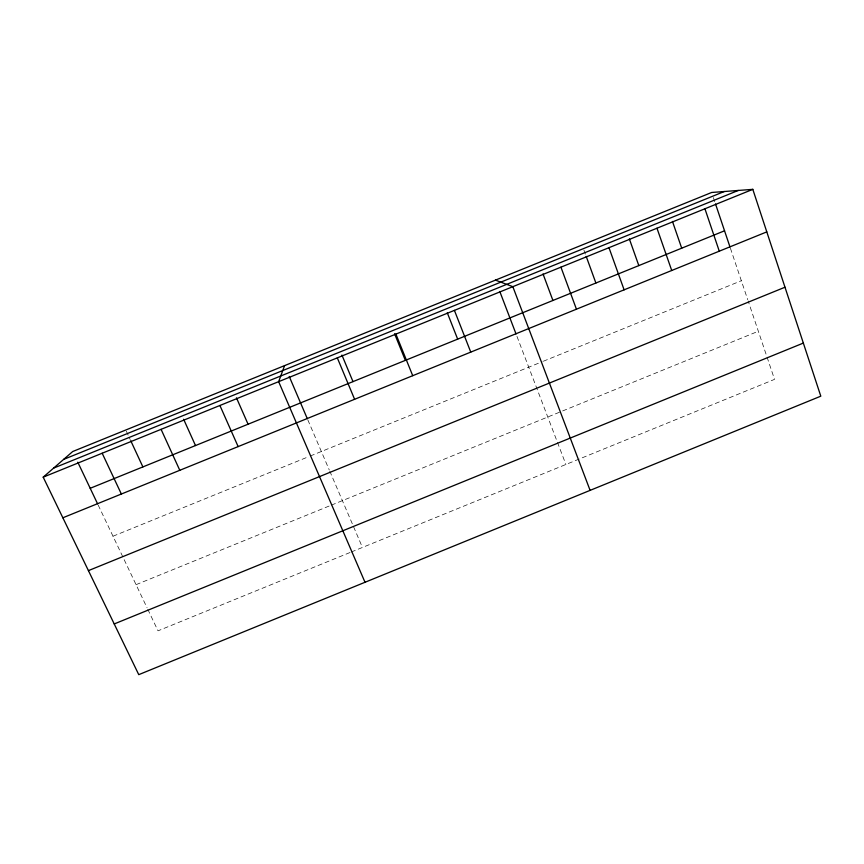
<?xml version="1.0" encoding="UTF-8"?>
<svg xmlns="http://www.w3.org/2000/svg" width="864" height="864" viewBox="0 0 864 864"><rect width="100%" height="100%" fill="white"/><g stroke="black" fill="none" stroke-linecap="round" stroke-linejoin="round"><path stroke-width="0.65" stroke-dasharray="4.32 3.24" d="M113 536.22L308.977 456.538M310.219 456.03L542.117 361.746M543.337 361.249L741.344 280.735M136.058 584.669L330.134 505.634M331.355 505.138L561.416 411.448M562.648 410.94L758.344 331.247M349.996 552.528L158.015 630.828L147.614 608.958M351.238 552.02L774.533 379.372L748.148 300.942M98.183 505.073L147.042 607.748M126.328 431.201L130.194 439.528M307.843 419.915L329.249 469.93M329.778 471.161L362.437 547.452M516.964 336.398L565.898 464.465M583.913 250.085L585.749 255.15M713.372 197.586L715.09 202.694M730.426 248.27L747.716 299.678"/><path stroke-width="1.3" d="M284.591 365.623L278.651 381.661L365.008 582.271M43.2 477.155L72.706 451.526L711.655 192.478L752.814 189.346L820.8 396.176L138.758 674.654L43.2 477.155L752.814 189.346M88.42 570.629L784.987 287.226M114.221 623.948L803.347 343.073M63.644 459.4L724.302 191.516M53.633 468.094L738.266 190.458M90.202 488.3L724.55 230.796M62.856 517.784L766.789 231.887M495.461 280.13L512.838 286.675L590.101 490.374M77.792 462.197L97.61 503.874M102.179 453.233L121.36 494.024M130.745 440.726L142.884 466.906M161.082 429.343L179.788 470.297M183.632 419.267L195.502 445.554M219.91 405.486L238.14 446.591M236.466 397.84L248.065 424.213M289.235 376.445L307.314 418.694M337.316 357.869L354.607 399.287M341.928 355.072L352.987 381.618M395.896 334.109L412.722 375.689M394.567 333.72L405.356 360.364M447.282 312.757L457.661 339.131M454.41 310.381L470.761 352.112M499.792 291.47L516.024 333.936M543.024 273.931L552.917 300.467M560.941 267.17L576.439 309.193M586.213 256.414L595.89 283.025M608.98 247.687L624.11 289.829M629.359 238.918L638.82 265.594M656.975 228.215L671.728 270.497M672.462 221.432L681.707 248.184M704.927 208.775L719.28 251.176M715.522 203.969L730.004 247.028"/></g></svg>
